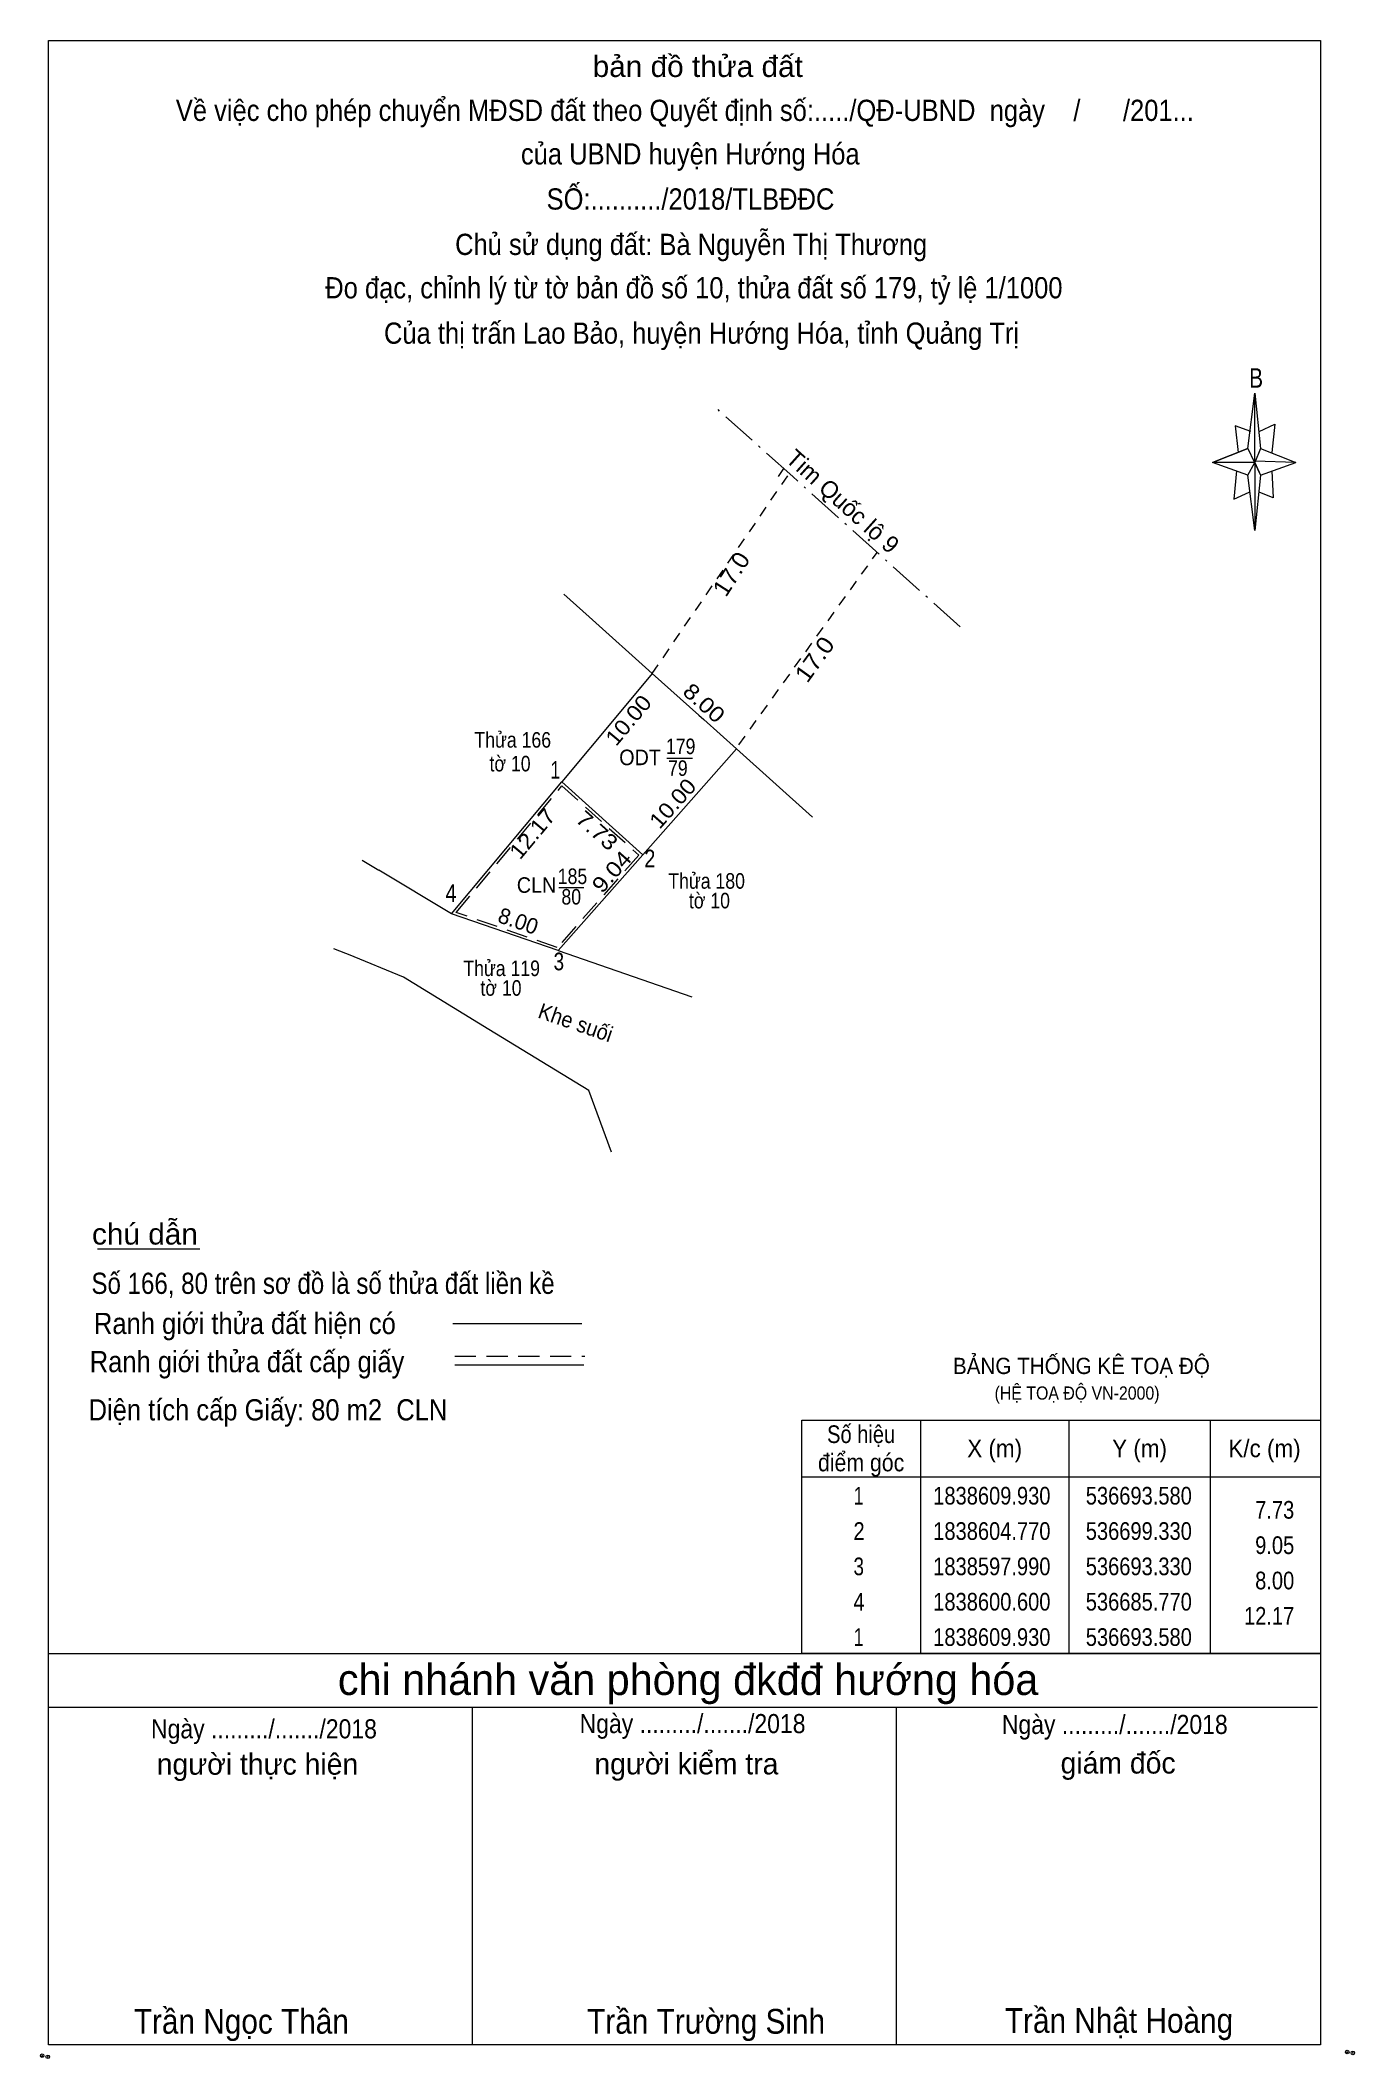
# Model space of a CAD drawing. Header units: metres. Extents: x 536657 to 536750, y 1838520 to 1838662.
import ezdxf
from ezdxf.enums import TextEntityAlignment as Align

# ---------------------------------------------------------------- set-up
doc = ezdxf.new("R2010")
doc.units = ezdxf.units.M
doc.header["$LTSCALE"] = 0.5
doc.header["$PDMODE"] = 32
doc.header["$PDSIZE"] = 0.25
for name, pattern in [('DOT_DASHED', [7.7, 5, -1.2, 0.3, -1.2]), ('MEDIUM_DASHED', [4.5, 3, -1.5]), ('SHORT_DASHED', [2.7, 1.5, -1.2])]:
    doc.linetypes.add(name, pattern=pattern)
for name, color, linetype, lineweight in [('1', 7, 'MEDIUM_DASHED', 13), ('10', 7, 'Continuous', 13), ('17', 7, 'Continuous', 13), ('31', 7, 'Continuous', 13), ('5', 7, 'Continuous', 13), ('6', 7, 'Continuous', 13), ('63', 7, 'Continuous', 13)]:
    doc.layers.add(name, color=color, linetype=linetype, lineweight=lineweight)

msp = doc.modelspace()

# ---------------------------------------------------------------- linework, layer by layer
at = {"layer": '1'}
msp.add_lwpolyline([(536693.6, 1838609.64), (536699.05, 1838604.75), (536693.27, 1838598.22), (536686.11, 1838600.69)], close=True, dxfattribs=at)
at = {"layer": '10', "linetype": 'DOT_DASHED'}
for p, q in [((536709.93, 1838631.52), (536704.31, 1838636.56)), ((536713.15, 1838628.63), (536709.93, 1838631.52)), ((536721.77, 1838620.9), (536713.15, 1838628.63))]:
    msp.add_line(p, q, dxfattribs=at)
at = {"layer": '10', "linetype": 'SHORT_DASHED'}
for p, q in [((536708.93, 1838631.52), (536709.3, 1838632.09)), ((536699.99, 1838617.6), (536709.69, 1838631.74)), ((536706.12, 1838612.56), (536715.91, 1838626.16))]:
    msp.add_line(p, q, dxfattribs=at)
at = {"layer": '10'}
for p, q in [((536693.74, 1838623.2), (536695.52, 1838621.6)), ((536699.99, 1838617.6), (536695.52, 1838621.6)), ((536699.99, 1838617.6), (536703.29, 1838614.64)), ((536703.29, 1838614.64), (536703.63, 1838614.34)), ((536703.63, 1838614.34), (536705.95, 1838612.26)), ((536703.63, 1838609.64), (536705.95, 1838612.26)), ((536711.33, 1838607.44), (536705.95, 1838612.26)), ((536685.77, 1838600.6), (536693.58, 1838609.93)), ((536693.58, 1838609.93), (536699.33, 1838604.77)), ((536699.33, 1838604.77), (536703.63, 1838609.64)), ((536679.46, 1838604.39), (536680.63, 1838603.69)), ((536685.77, 1838600.6), (536680.63, 1838603.69)), ((536693.33, 1838597.99), (536702.78, 1838594.72))]:
    msp.add_line(p, q, dxfattribs=at)
for points in [[(536699.99, 1838617.6), (536697.52, 1838614.64), (536693.58, 1838609.93)], [(536699.33, 1838604.77), (536693.33, 1838597.99), (536685.77, 1838600.6)]]:
    msp.add_lwpolyline(points, dxfattribs=at)
at = {"layer": '17'}
msp.add_line((536660.74, 1838576.89), (536667.98, 1838576.89), dxfattribs=at)
at = {"layer": '31'}
for p, q in [((536678.31, 1838597.78), (536677.45, 1838598.13)), ((536678.49, 1838597.71), (536678.31, 1838597.78))]:
    msp.add_line(p, q, dxfattribs=at)
for points in [[(536688.43, 1838592.42), (536682.38, 1838596.12), (536678.49, 1838597.71)], [(536697.11, 1838583.74), (536695.49, 1838588.1), (536688.43, 1838592.42)]]:
    msp.add_lwpolyline(points, dxfattribs=at)
at = {"layer": '5'}
for p, q in [((536742.14, 1838633.52), (536742.64, 1838637.42)), ((536743.04, 1838633.52), (536745.54, 1838632.52)), ((536742.14, 1838631.62), (536739.64, 1838632.52)), ((536743.84, 1838631.92), (536743.94, 1838630.02)), ((536743.04, 1838631.62), (536742.64, 1838627.72)), ((536743.94, 1838630.02), (536742.94, 1838630.42)), ((536657.27, 1838548.28), (536747.27, 1838548.28)), ((536657.27, 1838544.48), (536747.07, 1838544.48)), ((536657.27, 1838544.48), (536747.07, 1838544.48)), ((536657.27, 1838544.48), (536747.07, 1838544.48)), ((536687.27, 1838520.58), (536687.27, 1838544.48)), ((536717.27, 1838520.58), (536717.27, 1838544.48))]:
    msp.add_line(p, q, dxfattribs=at)
for points in [[(536657.27, 1838662.38), (536747.27, 1838662.38), (536747.27, 1838520.58), (536657.27, 1838520.58)], [(536742.64, 1838637.42), (536743.04, 1838633.52), (536742.64, 1838632.52)], [(536742.64, 1838632.52), (536739.64, 1838632.52), (536742.14, 1838633.52), (536743.04, 1838631.62), (536745.54, 1838632.52), (536742.64, 1838632.62)], [(536742.64, 1838632.52), (536742.64, 1838627.72), (536742.14, 1838631.62)]]:
    msp.add_lwpolyline(points, close=True, dxfattribs=at)
for points in [[(536742.34, 1838634.72), (536741.24, 1838635.12), (536741.44, 1838633.22)], [(536742.94, 1838634.72), (536744.04, 1838635.22), (536743.84, 1838633.22)], [(536742.64, 1838632.52), (536742.14, 1838633.52), (536739.64, 1838632.52)], [(536741.34, 1838631.92), (536741.14, 1838629.92), (536742.24, 1838630.42)], [(536742.64, 1838632.52), (536743.04, 1838631.62), (536745.54, 1838632.52)], [(536747.27, 1838520.58), (536657.27, 1838520.58), (536657.27, 1838544.48)]]:
    msp.add_lwpolyline(points, dxfattribs=at)
for p in [(536656.81, 1838519.82), (536657.21, 1838519.74), (536749.17, 1838520.08), (536749.57, 1838520.02)]:
    msp.add_point(p, dxfattribs=at)
at = {"layer": '6'}
for p, q in [((536685.87, 1838571.62), (536695.01, 1838571.62)), ((536686.01, 1838568.69), (536695.15, 1838568.69))]:
    msp.add_line(p, q, dxfattribs=at)
at = {"layer": '6', "linetype": 'MEDIUM_DASHED'}
msp.add_line((536686.01, 1838569.31), (536695.21, 1838569.31), dxfattribs=at)
at = {"layer": '6'}
msp.add_point((536749.17, 1838520.08), dxfattribs=at)
at = {"layer": '63'}
for p, q in [((536701.03, 1838611.6), (536702.84, 1838611.6)), ((536693.38, 1838602.46), (536695.14, 1838602.46)), ((536718.97, 1838564.78), (536718.97, 1838548.28)), ((536729.47, 1838564.78), (536729.47, 1838548.28)), ((536739.47, 1838564.78), (536739.47, 1838548.28)), ((536710.57, 1838560.78), (536747.27, 1838560.78))]:
    msp.add_line(p, q, dxfattribs=at)
msp.add_lwpolyline([(536710.57, 1838564.78), (536747.27, 1838564.78), (536747.27, 1838548.28), (536710.57, 1838548.28)], close=True, dxfattribs=at)

# ---------------------------------------------------------------- texts
at = {"layer": '1'}
for s, height, width, p in [('79', 1.1, 0.85, (536701.8, 1838610.35)), ('BẢNG THỐNG KÊ TOẠ ĐỘ ', 1.15, 0.95, (536730.56, 1838568.04)), ('(HỆ TOẠ ĐỘ VN-2000)', 0.9335, 0.9, (536730.05, 1838566.23))]:
    msp.add_text(s, height=height, dxfattribs=dict(at, width=width)).set_placement(p, align=Align.CENTER)
at = {"layer": '10'}
msp.add_text('Tim Quốc lộ 9', height=1.2, rotation=318.122, dxfattribs=at).set_placement((536713.0695, 1838629.3225), align=Align.CENTER)
for s, height, rotation, width, p in [('17.0', 1.2, 57.279, 1.05, (536706.0885, 1838624.3107)), ('17.0', 1.2, 54.236, 1.1, (536711.9639, 1838618.2493)), ('Khe suối', 1.1, 340.929, 0.95, (536694.3903, 1838592.3845))]:
    msp.add_text(s, height=height, rotation=rotation, dxfattribs=dict(at, width=width)).set_placement(p, align=Align.CENTER)
at = {"layer": '10', "width": 0.85}
for s, p in [('Thửa 166', (536690.115, 1838612.35)), ('tờ 10', (536689.925, 1838610.67)), ('Thửa 180', (536703.835, 1838602.37)), ('tờ 10', (536704.035, 1838600.98)), ('Thửa 119', (536689.33, 1838596.19)), ('tờ 10', (536689.285, 1838594.8))]:
    msp.add_text(s, height=1.1, dxfattribs=at).set_placement(p, align=Align.CENTER)
at = {"layer": '5'}
for s, height, width, p in [('bản đồ thửa đất', 1.5, 1.05, (536703.21, 1838659.79)), ('Về việc cho phép chuyển MĐSD đất theo Quyết định số:...../QĐ-UBND  ngày    /      /201...', 1.5, 0.9, (536702.295, 1838656.68)), ('của UBND huyện Hướng Hóa', 1.5, 0.9, (536702.68, 1838653.6)), ('SỐ:........../2018/TLBĐĐC', 1.5, 0.9, (536702.695, 1838650.41)), ('Chủ sử dụng đất: Bà Nguyễn Thị Thương', 1.5, 0.9, (536702.74, 1838647.2)), ('Đo đạc, chỉnh lý từ tờ bản đồ số 10, thửa đất số 179, tỷ lệ 1/1000 ', 1.5, 0.9, (536703.185, 1838644.13)), ('Của thị trấn Lao Bảo, huyện Hướng Hóa, tỉnh Quảng Trị', 1.5, 0.9, (536703.475, 1838640.92)), ('B', 1.378, 0.8, (536742.72, 1838637.81)), ('Ngày ........./......./2018', 1.35, 0.9, (536672.51, 1838542.27)), ('Ngày ........./......./2018', 1.35, 0.9, (536702.84, 1838542.64)), ('Ngày ........./......./2018', 1.35, 0.9, (536732.72, 1838542.58)), ('Trần Nhật Hoàng', 1.75, 0.9, (536733.02, 1838521.44)), ('Trần Ngọc Thân', 1.75, 0.9, (536670.91, 1838521.38)), ('Trần Trường Sinh', 1.75, 0.9, (536703.8, 1838521.38))]:
    msp.add_text(s, height=height, dxfattribs=dict(at, width=width)).set_placement(p, align=Align.CENTER)
for s, height, p in [('chi nhánh văn phòng đkđđ hướng hóa', 2.187, (536702.525, 1838545.34)), ('người thực hiện', 1.5, (536672.05, 1838539.7)), ('người kiểm tra', 1.5, (536702.405, 1838539.72)), ('giám đốc', 1.5, (536732.955, 1838539.78))]:
    msp.add_text(s, height=height, dxfattribs=at).set_placement(p, align=Align.CENTER)
at = {"layer": '6'}
for s, width, p in [('chú dẫn', 1.05, (536660.34, 1838577.2)), ('Số 166, 80 trên sơ đồ là số thửa đất liền kề', 0.85, (536660.3, 1838573.71)), ('Ranh giới thửa đất hiện có ', 0.9, (536660.48, 1838570.87)), ('Ranh giới thửa đất cấp giấy', 0.9, (536660.18, 1838568.17)), ('Diện tích cấp Giấy: 80 m2  CLN', 0.9, (536660.1, 1838564.76))]:
    msp.add_text(s, height=1.5, dxfattribs=dict(at, width=width)).set_placement(p)
at = {"layer": '63'}
for s, rotation, width, p in [('8.00', 318.141, 1.15, (536703.288, 1838615.096)), ('10.00', 50.114, 1.1, (536698.7282, 1838613.9373)), ('10.00', 48.528, 1.1, (536701.8495, 1838608.0408)), ('12.17', 50.068, 1.1, (536691.9275, 1838605.912)), ('7.73', 318.095, 1.15, (536695.7127, 1838606.0769)), ('9.04', 48.493, 1.15, (536697.532, 1838603.2105))]:
    msp.add_text(s, height=1.1, rotation=rotation, dxfattribs=dict(at, width=width)).set_placement(p, align=Align.CENTER)
for s, height, width, p in [('ODT', 1.1, 0.95, (536699.125, 1838611.11)), ('179', 1.1, 0.85, (536702, 1838611.89)), ('185', 1.1, 0.85, (536694.345, 1838602.7)), ('CLN', 1.1, 0.95, (536691.8, 1838602.08)), ('80', 1.1, 0.85, (536694.255, 1838601.25)), ('Số hiệu', 1.25, 0.85, (536714.77, 1838563.16)), ('X (m)', 1.25, 0.95, (536724.22, 1838562.16)), ('Y (m)', 1.25, 0.95, (536734.475, 1838562.16)), ('K/c (m)', 1.25, 0.95, (536743.315, 1838562.16)), ('điểm góc', 1.25, 0.9, (536714.77, 1838561.16)), (' 1', 1.25, 0.75, (536714.42, 1838558.81)), ('1838609.930', 1.25, 0.85, (536724.02, 1838558.81)), ('536693.580', 1.25, 0.85, (536734.42, 1838558.81)), (' 2', 1.25, 0.85, (536714.425, 1838556.31)), ('1838604.770', 1.25, 0.85, (536724.02, 1838556.31)), ('536699.330', 1.25, 0.85, (536734.42, 1838556.31)), (' 3', 1.25, 0.8, (536714.415, 1838553.81)), ('1838597.990', 1.25, 0.85, (536724.02, 1838553.81)), ('536693.330', 1.25, 0.85, (536734.42, 1838553.81)), (' 4', 1.25, 0.85, (536714.42, 1838551.31)), ('1838600.600', 1.25, 0.85, (536724.02, 1838551.31)), ('536685.770', 1.25, 0.85, (536734.42, 1838551.31)), (' 1', 1.25, 0.75, (536714.42, 1838548.81)), ('1838609.930', 1.25, 0.85, (536724.02, 1838548.81)), ('536693.580', 1.25, 0.85, (536734.42, 1838548.81))]:
    msp.add_text(s, height=height, dxfattribs=dict(at, width=width)).set_placement(p, align=Align.CENTER)
for s, width, p in [(' 1', 0.75, (536693.48, 1838610.15)), (' 2', 0.85, (536700.21, 1838603.88)), (' 4', 0.85, (536686.14, 1838601.44)), (' 3', 0.8, (536693.75, 1838596.6)), ('7.73', 0.85, (536745.42, 1838557.81)), ('9.05', 0.85, (536745.42, 1838555.31)), ('8.00', 0.85, (536745.42, 1838552.81)), ('12.17', 0.85, (536745.42, 1838550.31))]:
    msp.add_text(s, height=1.25, dxfattribs=dict(at, width=width)).set_placement(p, align=Align.RIGHT)
msp.add_text('8.00', height=1.1, rotation=340.953, dxfattribs=at).set_placement((536690.3255, 1838599.5655), align=Align.CENTER)

doc.saveas('drawing.dxf')
